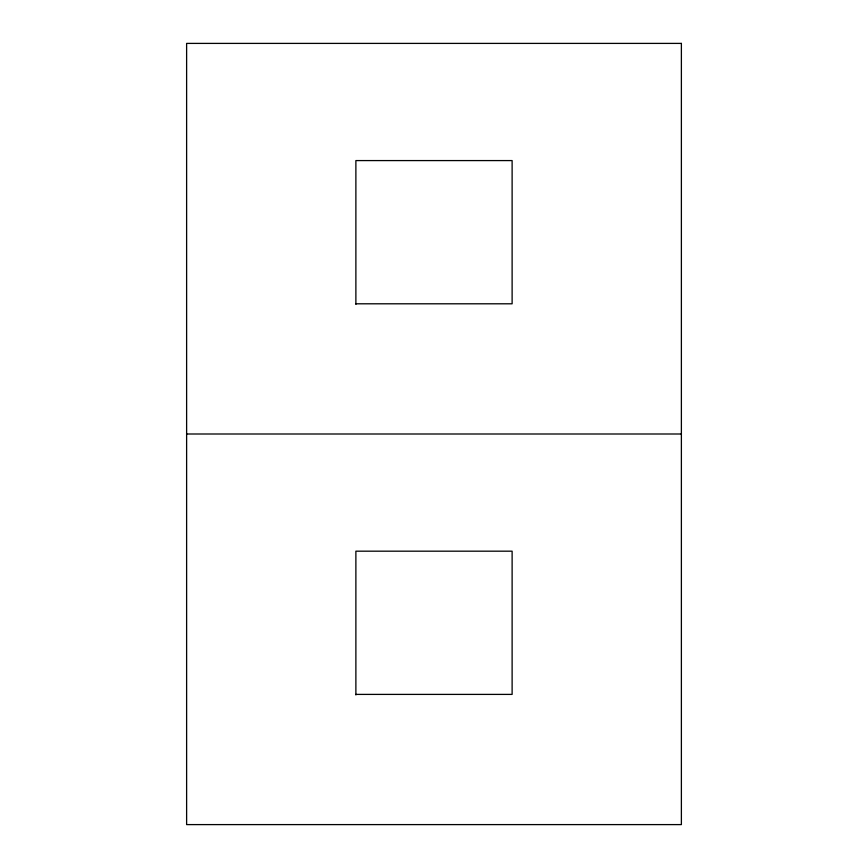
<?xml version="1.0" encoding="UTF-8"?>
<svg xmlns="http://www.w3.org/2000/svg" width="868" height="868" viewBox="0 0 868 868"><rect width="100%" height="100%" fill="white"/><g stroke="black" fill="none" stroke-linecap="round" stroke-linejoin="round"><path stroke-width="1.3" d="M355.88 303.8L512.12 303.8L512.12 160.58L355.88 160.58L355.88 304.342M186.62 434L681.38 434M355.88 694.4L512.12 694.4L512.12 551.18L355.88 551.18L355.88 694.942M681.38 43.4L186.62 43.4L186.62 824.6L681.38 824.6L681.38 43.4"/></g></svg>
